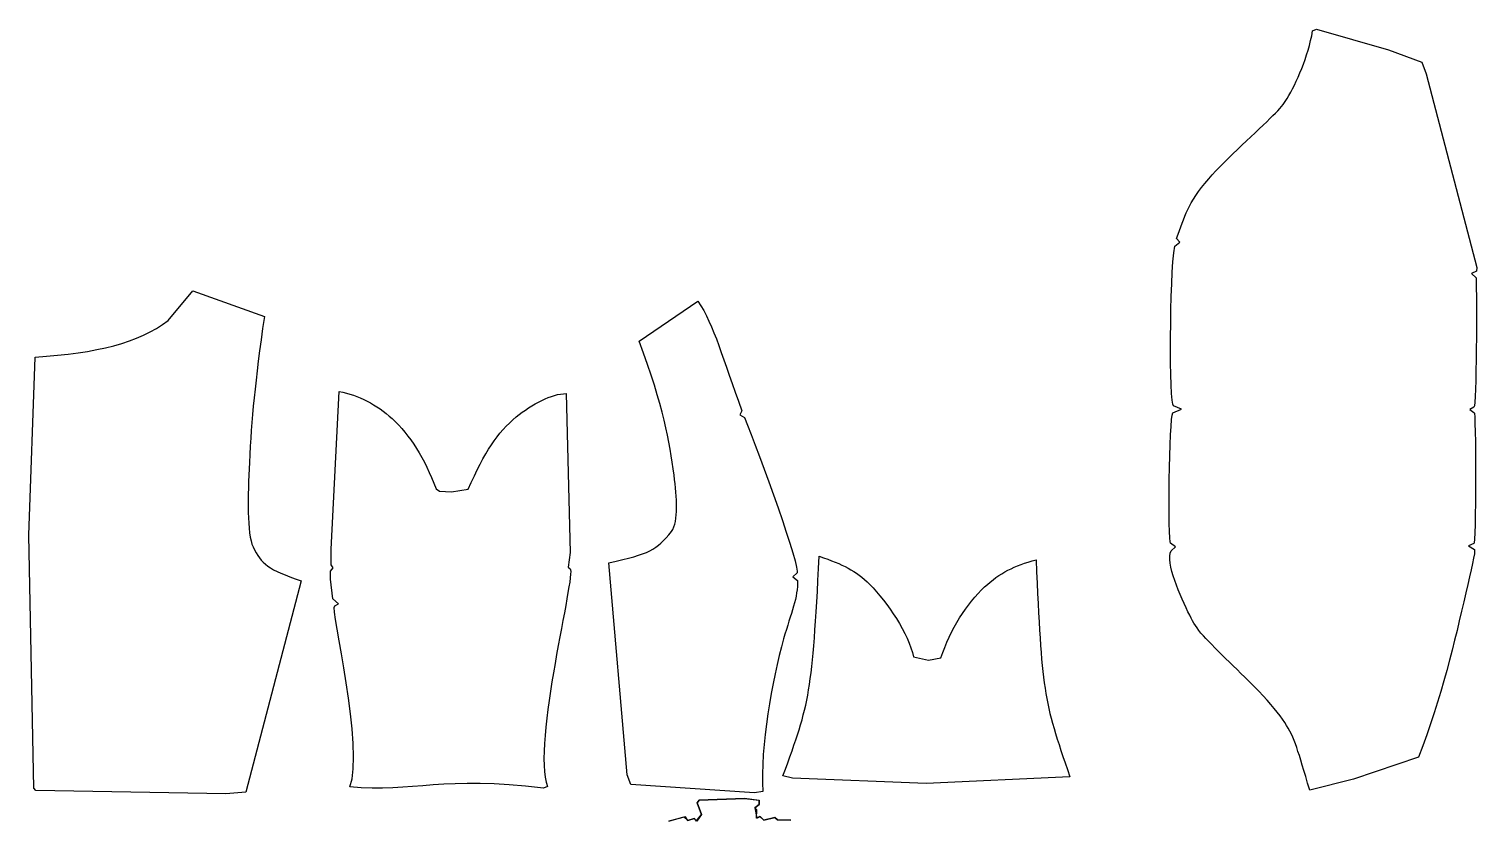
# Model space of a CAD drawing. Header units: metres. Extents: x 1 to 120, y 0 to 65.
import ezdxf

# ---------------------------------------------------------------- set-up
doc = ezdxf.new("R2010")
doc.units = ezdxf.units.M

msp = doc.modelspace()

# ---------------------------------------------------------------- linework, layer by layer
at = {"color": 6}
for points in [[(106.36, 64.69), (106.69, 64.85)], [(95.49, 47.41), (95.2, 47.71)], [(95.06, 47.07), (95.49, 47.41)], [(119.81, 45.32), (119.78, 45.02)], [(119.78, 45.02), (119.38, 44.82)], [(119.38, 44.82), (119.75, 44.48)], [(12.59, 40.98), (14.61, 43.4)], [(14.61, 43.4), (20.48, 41.32)], [(51.19, 39.3), (56, 42.56)], [(59.61, 33.59), (59.44, 33.25)], [(59.44, 33.25), (59.81, 33.05)], [(94.9, 33.42), (95.63, 33.72)], [(95.63, 33.72), (94.96, 33.99)], [(119.58, 33.89), (119.25, 33.69)], [(119.25, 33.69), (119.58, 33.45)], [(34.56, 27.2), (34.82, 27)], [(95.13, 22.46), (94.73, 22.76)], [(119.58, 22.73), (119.12, 22.53)], [(94.76, 22.12), (95.13, 22.46)], [(119.12, 22.53), (119.62, 22.22)], [(25.91, 20.47), (26.11, 20.74)], [(26.11, 20.74), (25.94, 20.98)], [(45.36, 20.78), (45.53, 20.64)], [(64.12, 20.31), (63.78, 20)], [(23.49, 19.67), (18.95, 2.35)], [(63.78, 20), (64.15, 19.7)], [(26.54, 17.79), (26.08, 18.19)], [(26.24, 17.62), (26.54, 17.79)], [(73.66, 13.45), (74.88, 13.18)], [(74.88, 13.18), (75.91, 13.35)], [(86.48, 3.63), (74.69, 3.06)], [(1.76, 2.49), (1.59, 2.69)], [(17.33, 2.22), (1.76, 2.49)], [(43.67, 2.82), (43.34, 2.69)], [(60.64, 2.32), (50.5, 2.99)], [(61.33, 2.42), (60.64, 2.32)], [(18.95, 2.35), (17.33, 2.22)], [(55.93, 1.48), (56.1, 1.71)], [(56.1, 1.71), (55.93, 1.48)], [(56.3, 0.54), (55.93, 1.48)], [(55.93, 1.48), (56.3, 0.54)], [(61.03, 1.34), (60.67, 1.08)], [(60.67, 1.08), (61.03, 1.34)], [(61.03, 1.71), (61.03, 1.34)], [(61.03, 1.34), (61.03, 1.68)], [(53.61, 0), (54.84, 0.34)], [(54.97, 0.34), (53.61, 0)], [(54.84, 0.34), (55.17, 0.03)], [(55.17, 0.03), (54.97, 0.34)], [(55.17, 0.03), (55.7, 0.2)], [(55.7, 0.2), (55.17, 0.03)], [(55.7, 0.2), (55.86, 0)], [(55.9, 0), (55.7, 0.2)], [(55.86, 0), (56.3, 0.54)], [(56.3, 0.54), (55.9, 0)], [(60.67, 1.08), (60.83, 0.24)], [(60.83, 0.91), (60.67, 1.08)], [(60.8, 0.24), (60.83, 0.91)], [(61.07, 0.37), (60.8, 0.24)], [(60.83, 0.24), (61.1, 0.37)], [(61.4, 0.07), (61.07, 0.37)], [(61.1, 0.37), (61.4, 0.07)], [(61.4, 0.07), (62.29, 0.3)], [(62.29, 0.3), (61.4, 0.07)], [(62.29, 0.3), (62.52, 0.1)], [(62.52, 0.1), (62.29, 0.3)], [(62.52, 0.1), (63.62, 0.07)], [(63.62, 0.07), (62.52, 0.1)]]:
    msp.add_lwpolyline(points, dxfattribs=at)
at = {"color": 5}
for points in [[(106.69, 64.85), (112.59, 63.14), (115.31, 62.13)], [(115.31, 62.13), (115.67, 61.19), (119.81, 45.32)], [(1.59, 2.69), (1.19, 23.4), (1.69, 37.99)], [(25.94, 20.98), (25.94, 22.26), (26.61, 35.17)], [(45.2, 35), (45.53, 21.99), (45.36, 20.78)], [(34.82, 27), (35.82, 26.96), (37.18, 27.17)], [(26.08, 18.19), (25.91, 19.8), (25.91, 20.47)], [(50.5, 2.99), (50.2, 3.77), (48.71, 21.15)], [(115.04, 5.24), (109.71, 3.43), (106.13, 2.52)], [(74.69, 3.06), (63.75, 3.5), (62.96, 3.7)], [(56.1, 1.71), (59.81, 1.85), (61.03, 1.71)], [(61.03, 1.68), (59.81, 1.85), (56.1, 1.71)]]:
    msp.add_lwpolyline(points, dxfattribs=at)
at = {"color": 8}
for points, knots in [([(95.2, 47.71), (95.96, 49.53), (96.13, 51.4), (103.19, 57.7), (104.64, 59.52), (106.01, 62.61), (106.36, 64.69)], [0, 0, 0, 0, 0.307575, 0.558609, 0.683465, 1, 1, 1, 1]), ([(20.48, 41.32), (19.7, 35.88), (19.23, 30.82), (19.04, 23.5), (19.55, 22.46)], [0, 0, 0, 0, 0.57213, 1, 1, 1, 1]), ([(53.84, 23.7), (54.44, 24.58), (54.01, 29.42), (53.19, 33.85), (51.19, 39.3)], [0, 0, 0, 0, 0.391518, 1, 1, 1, 1]), ([(26.61, 35.17), (28.18, 34.87), (31.45, 33.2), (33.58, 29.72), (34.56, 27.2)], [0, 0, 0, 0, 0.459734, 1, 1, 1, 1]), ([(37.18, 27.17), (38.57, 30.25), (40.31, 33.02), (44.05, 35.01), (45.2, 35)], [0, 0, 0, 0, 0.555207, 1, 1, 1, 1]), ([(65.94, 21.69), (67.91, 20.98), (70.07, 20.06), (73.27, 15.33), (73.66, 13.45)], [0, 0, 0, 0, 0.452791, 1, 1, 1, 1]), ([(75.91, 13.35), (76.66, 15.7), (79.2, 19.56), (81.95, 20.93), (83.7, 21.38)], [0, 0, 0, 0, 0.544572, 1, 1, 1, 1]), ([(106.13, 2.52), (105.15, 5.77), (104.81, 7.3), (102.07, 10.69), (97.25, 15.1), (96.08, 17.12), (94.28, 21.18), (94.76, 22.12)], [0, 0, 0, 0, 0.270476, 0.416871, 0.620417, 0.734702, 1, 1, 1, 1]), ([(119.62, 22.22), (119.72, 22.13), (118.47, 16.78), (116.94, 10.15), (115.04, 5.24)], [0, 0, 0, 0, 0.309465, 1, 1, 1, 1]), ([(64.15, 19.7), (64.22, 18.34), (62.65, 14.9), (61.09, 6.07), (61.33, 2.42)], [0, 0, 0, 0, 0.382107, 1, 1, 1, 1])]:
    msp.add_open_spline(points, degree=3, knots=knots, dxfattribs=at)
for points in [[(94.96, 33.99), (94.62, 34.05), (94.64, 44.58), (95.06, 47.07)], [(119.75, 44.48), (119.83, 43.05), (119.78, 33.93), (119.58, 33.89)], [(56, 42.56), (57.34, 40.62), (58.02, 37.82), (59.61, 33.59)], [(1.69, 37.99), (6.83, 38.31), (10.14, 39.16), (12.59, 40.98)], [(94.73, 22.76), (94.47, 22.74), (94.64, 33.09), (94.9, 33.42)], [(119.58, 33.45), (119.77, 33.82), (119.74, 22.3), (119.58, 22.73)], [(59.81, 33.05), (61.05, 30.08), (64.48, 20.51), (64.12, 20.31)], [(48.71, 21.15), (52.07, 21.88), (52.56, 22.18), (53.84, 23.7)], [(19.55, 22.46), (20.25, 21.01), (20.78, 20.6), (23.49, 19.67)], [(62.96, 3.7), (65.21, 9.73), (65.35, 10.46), (65.94, 21.69)], [(83.7, 21.38), (84.19, 10.68), (84.25, 9.99), (86.48, 3.63)], [(45.53, 20.64), (46.03, 20.3), (42.36, 6.26), (43.67, 2.82)], [(27.47, 2.79), (28.74, 5.77), (25.85, 17.58), (26.24, 17.62)], [(43.34, 2.69), (35.2, 3.71), (32.66, 2.33), (27.47, 2.79)]]:
    msp.add_open_spline(points, degree=3, dxfattribs=at)

doc.saveas('drawing.dxf')
